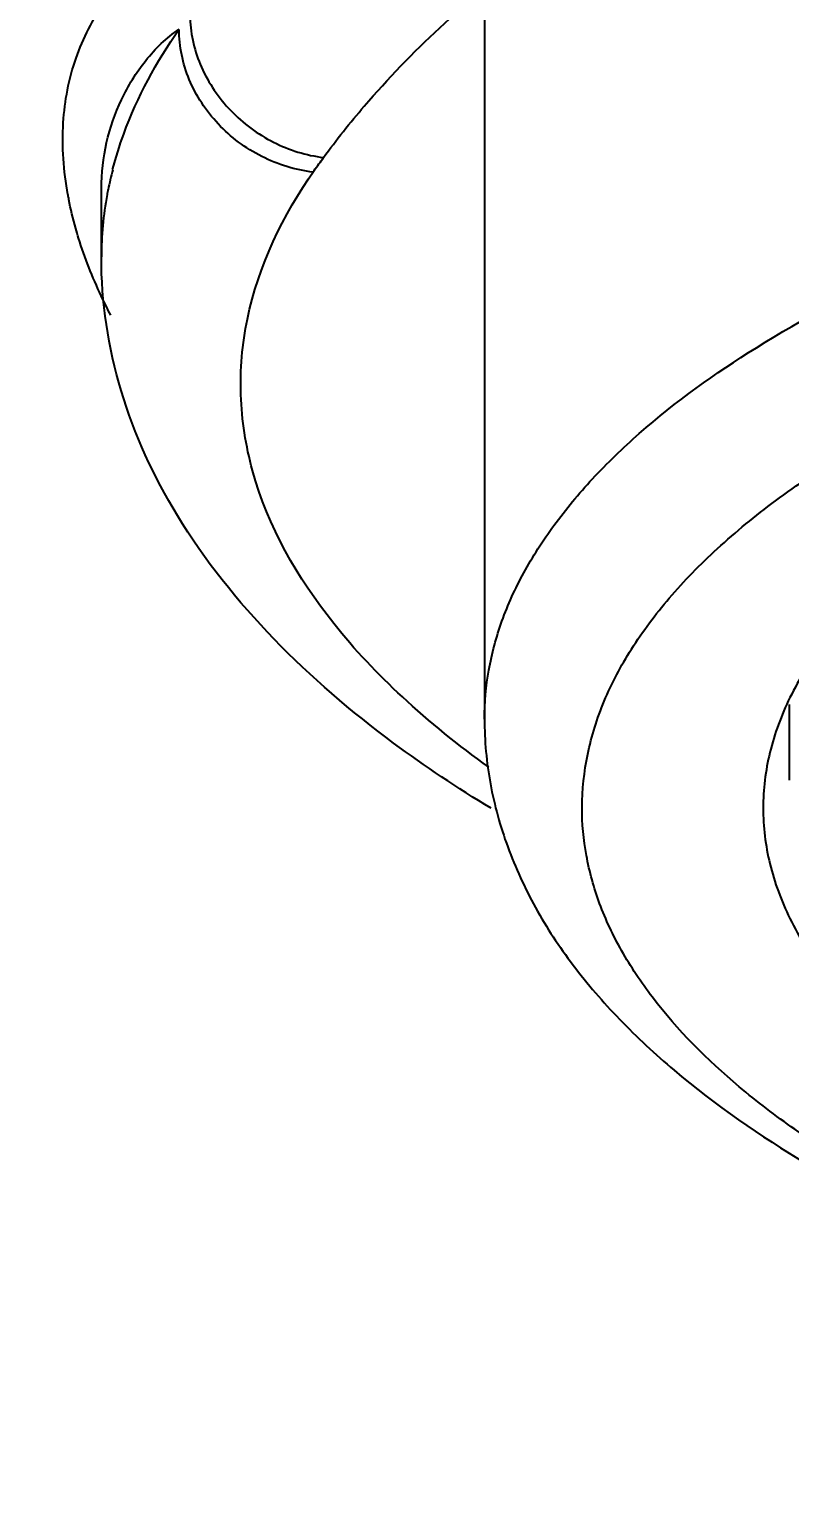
# Model space of a CAD drawing. Header units: millimetres. Extents: x 1091 to 1735, y 843 to 1297.
# Drawn here: x 1475.38 to 1480.84, y 1115.19 to 1125.72 of the extents above; entities that cross this region are included whole.
import ezdxf

# ---------------------------------------------------------------- set-up
doc = ezdxf.new("R2010")
doc.units = ezdxf.units.MM
doc.layers.add('dim', color=1, linetype='Continuous', lineweight=35)
doc.styles.add('Daelim Dimension', font='\x7f\x7f\x7f\x7f.TTF')
doc.dimstyles.new('DEFAULT', dxfattribs={"dimscale": 2, "dimtxt": 2, "dimasz": 2, "dimexe": 0, "dimexo": 2, "dimgap": 1, "dimtad": 1, "dimdec": 1, "dimzin": 9, "dimdsep": 46, "dimtxsty": 'Daelim Dimension', "dimcen": 0.5, "dimclrd": 252, "dimclre": 252, "dimclrt": 3, "dimadec": 1, "dimazin": 0, "dimtfac": 1, "dimtdec": 1, "dimtix": 1, "dimtmove": 0, "dimatfit": 3, "dimfxl": 0, "dimtolj": 1, "dimtzin": 1, "dimlwd": 9, "dimlwe": 9, "dimarcsym": 0})

# ---------------------------------------------------------------- blocks, each defined once
blk = doc.blocks.new('*D4')
at = {"layer": 'Defpoints', "color": 0}
for p in [(1490.564, 1186.165), (1441.913, 1064.406), (1464.351, 1064.406)]:
    blk.add_point(p, dxfattribs=at)
at = {"layer": 'dim', "color": 5, "lineweight": 9}
for p, q in [((1486.564, 1186.165), (1441.913, 1186.165)), ((1441.913, 1182.165), (1441.913, 1068.406)), ((1460.351, 1064.406), (1441.913, 1064.406))]:
    blk.add_line(p, q, dxfattribs=at)
at = {"layer": 'dim', "color": 5}
for points in [[(1441.246, 1182.165), (1442.579, 1182.165), (1441.913, 1186.165)], [(1441.246, 1068.406), (1442.579, 1068.406), (1441.913, 1064.406)]]:
    blk.add_solid(points, dxfattribs=at)
at = {"layer": 'dim', "color": 7, "insert": (1434.519, 1127.744), "char_height": 10, "attachment_point": 5, "rotation": 90, "style": 'Daelim Dimension'}
blk.add_mtext('\\A1;122', dxfattribs=at)

msp = doc.modelspace()

# ---------------------------------------------------------------- linework, layer by layer
at = {"color": 7, "linetype": 'Continuous'}
for p, q in [((1478.651, 1126.522), (1478.651, 1120.767)), ((1475.901, 1124.087), (1475.901, 1124.577)), ((1480.841, 1120.328), (1480.841, 1120.871))]:
    msp.add_line(p, q, dxfattribs=at)
at = {"color": 9, "linetype": 'Continuous'}
for centre, radius, start, end in [((1478.494, 1124.064), 2.594, 165.5083, 168.7686), ((1467.958, 1131.655), 11.745, 323.7381, 324.2995), ((1478.097, 1124.977), 2.477, 190.2981, 191.1097), ((1478.38, 1124.085), 2.479, 169.5631, 179.9556), ((1478.448, 1124.074), 2.548, 168.7768, 169.5864)]:
    msp.add_arc(centre, radius, start, end, dxfattribs=at)
for points, knots in [([(1475.661, 1124.535), (1475.63, 1124.704), (1475.605, 1125.037), (1475.696, 1125.516), (1475.914, 1125.938), (1476.126, 1126.169), (1476.244, 1126.277)], [0, 0, 0, 0, 0.26908, 0.514735, 0.751362, 1, 1, 1, 1]), ([(1477.496, 1124.801), (1477.588, 1124.928), (1478.011, 1125.458), (1478.514, 1125.921), (1478.928, 1126.237)], [0, 0, 0, 0, 0.232017, 1, 1, 1, 1]), ([(1476.538, 1125.799), (1476.542, 1125.68), (1476.602, 1125.435), (1476.816, 1125.122), (1477.125, 1124.893), (1477.371, 1124.816), (1477.496, 1124.801)], [0, 0, 0, 0, 0.24083, 0.492327, 0.748195, 1, 1, 1, 1]), ([(1475.901, 1124.576), (1475.902, 1124.688), (1475.926, 1124.908), (1476.036, 1125.223), (1476.208, 1125.505), (1476.368, 1125.662), (1476.459, 1125.722)], [0, 0, 0, 0, 0.25349, 0.500173, 0.751964, 1, 1, 1, 1]), ([(1475.982, 1124.714), (1476.004, 1124.8), (1476.116, 1125.156), (1476.297, 1125.489), (1476.459, 1125.722)], [0, 0, 0, 0, 0.238746, 1, 1, 1, 1]), ([(1477.421, 1124.696), (1477.293, 1124.711), (1477.04, 1124.789), (1476.726, 1125.025), (1476.512, 1125.347), (1476.459, 1125.599), (1476.459, 1125.72)], [0, 0, 0, 0, 0.252759, 0.50886, 0.759908, 1, 1, 1, 1]), ([(1478.651, 1120.767), (1478.651, 1120.885), (1478.673, 1121.124), (1478.769, 1121.479), (1478.928, 1121.828), (1479.148, 1122.171), (1479.428, 1122.506), (1479.896, 1122.956), (1480.631, 1123.483), (1481.686, 1124.036), (1482.923, 1124.522), (1484.319, 1124.932), (1485.307, 1125.143), (1485.821, 1125.235)], [0, 0, 0, 0, 0.039342, 0.079697, 0.121983, 0.166969, 0.215236, 0.267201, 0.383051, 0.515366, 0.663478, 0.825773, 1, 1, 1, 1]), ([(1476.986, 1122.553), (1476.938, 1122.73), (1476.88, 1123.094), (1476.946, 1123.853), (1477.205, 1124.388), (1477.428, 1124.708)], [0, 0, 0, 0, 0.242351, 0.483121, 1, 1, 1, 1]), ([(1479.351, 1120.132), (1479.352, 1120.26), (1479.38, 1120.522), (1479.502, 1120.907), (1479.702, 1121.285), (1479.978, 1121.652), (1480.327, 1122.008), (1480.747, 1122.351), (1481.235, 1122.677), (1481.787, 1122.986), (1482.401, 1123.275), (1483.319, 1123.642), (1484.592, 1124.031), (1486.245, 1124.382), (1487.403, 1124.536), (1488.001, 1124.595)], [0, 0, 0, 0, 0.037035, 0.075354, 0.116043, 0.159977, 0.207769, 0.2598, 0.316262, 0.377196, 0.442526, 0.512076, 0.662728, 0.826497, 1, 1, 1, 1]), ([(1475.738, 1124.222), (1475.731, 1124.245), (1475.703, 1124.337), (1475.681, 1124.43), (1475.667, 1124.5)], [0, 0, 0, 0, 0.255391, 1, 1, 1, 1]), ([(1475.969, 1123.668), (1475.945, 1123.714), (1475.856, 1123.893), (1475.782, 1124.081), (1475.738, 1124.222)], [0, 0, 0, 0, 0.260315, 1, 1, 1, 1]), ([(1478.682, 1120.421), (1478.465, 1120.577), (1478.069, 1120.896), (1477.433, 1121.564), (1477.096, 1122.153), (1476.986, 1122.553)], [0, 0, 0, 0, 0.288986, 0.549742, 1, 1, 1, 1]), ([(1486.591, 1115.838), (1486.076, 1115.919), (1485.085, 1116.108), (1483.68, 1116.488), (1482.431, 1116.949), (1481.512, 1117.405), (1480.884, 1117.807), (1480.37, 1118.199), (1479.942, 1118.626), (1479.631, 1119.091), (1479.47, 1119.434), (1479.373, 1119.781), (1479.351, 1120.017), (1479.351, 1120.132)], [0, 0, 0, 0, 0.174369, 0.337259, 0.486127, 0.619088, 0.67931, 0.735318, 0.83514, 0.879765, 0.921555, 0.961316, 1, 1, 1, 1])]:
    msp.add_open_spline(points, degree=3, knots=knots, dxfattribs=at)
at = {"color": 7, "linetype": 'Continuous'}
for points, knots in [([(1490.651, 1124.195), (1490.001, 1124.195), (1488.719, 1124.144), (1486.86, 1123.919), (1485.396, 1123.607), (1484.32, 1123.284), (1483.593, 1123.018), (1482.934, 1122.724), (1482.348, 1122.405), (1481.841, 1122.065), (1481.417, 1121.705), (1481.08, 1121.328), (1480.835, 1120.938), (1480.685, 1120.536), (1480.651, 1120.261), (1480.651, 1120.127)], [0, 0, 0, 0, 0.169204, 0.332998, 0.48632, 0.557668, 0.624826, 0.687425, 0.745204, 0.79804, 0.845997, 0.889374, 0.92878, 0.9652, 1, 1, 1, 1]), ([(1476.447, 1122.229), (1476.277, 1122.509), (1476, 1123.108), (1475.901, 1123.763), (1475.901, 1124.087)], [0, 0, 0, 0, 0.503321, 1, 1, 1, 1]), ([(1478.698, 1120.126), (1478.458, 1120.272), (1477.601, 1120.842), (1476.837, 1121.587), (1476.447, 1122.229)], [0, 0, 0, 0, 0.271907, 1, 1, 1, 1]), ([(1478.651, 1120.767), (1478.651, 1120.611), (1478.68, 1120.298), (1478.807, 1119.841), (1479.009, 1119.403), (1479.282, 1118.988), (1479.619, 1118.598), (1480.16, 1118.095), (1480.987, 1117.525), (1482.15, 1116.944), (1483.493, 1116.451), (1484.989, 1116.05), (1486.042, 1115.853), (1486.587, 1115.77)], [0, 0, 0, 0, 0.046436, 0.093102, 0.140737, 0.189728, 0.240669, 0.294077, 0.409722, 0.538632, 0.680914, 0.835386, 1, 1, 1, 1]), ([(1480.651, 1120.127), (1480.651, 1119.993), (1480.685, 1119.718), (1480.835, 1119.317), (1481.08, 1118.926), (1481.417, 1118.55), (1481.841, 1118.19), (1482.348, 1117.849), (1482.934, 1117.53), (1483.593, 1117.237), (1484.32, 1116.97), (1485.396, 1116.648), (1486.86, 1116.336), (1488.719, 1116.11), (1490.001, 1116.06), (1490.651, 1116.06)], [0, 0, 0, 0, 0.0348, 0.07122, 0.110626, 0.154002, 0.201959, 0.254796, 0.312574, 0.375173, 0.442331, 0.513678, 0.667, 0.830795, 1, 1, 1, 1])]:
    msp.add_open_spline(points, degree=3, knots=knots, dxfattribs=at)

# ---------------------------------------------------------------- dimensions: what is measured, and where the dimension line sits
at = {"layer": 'dim', "color": 5}
dim = msp.add_linear_dim(base=(1441.913, 1064.406), p1=(1490.564, 1186.165), p2=(1464.351, 1064.406), angle=90, dimstyle='DEFAULT', override={"dimtxt": 5, "dimdec": 0, "dimclrd": 5, "dimclre": 5, "dimclrt": 7}, dxfattribs=at)
dim.commit()
dim.dimension.update_dxf_attribs({"geometry": '*D4', "text_midpoint": (1441.913, 1127.744), "dimtype": 160})

doc.saveas('drawing.dxf')
